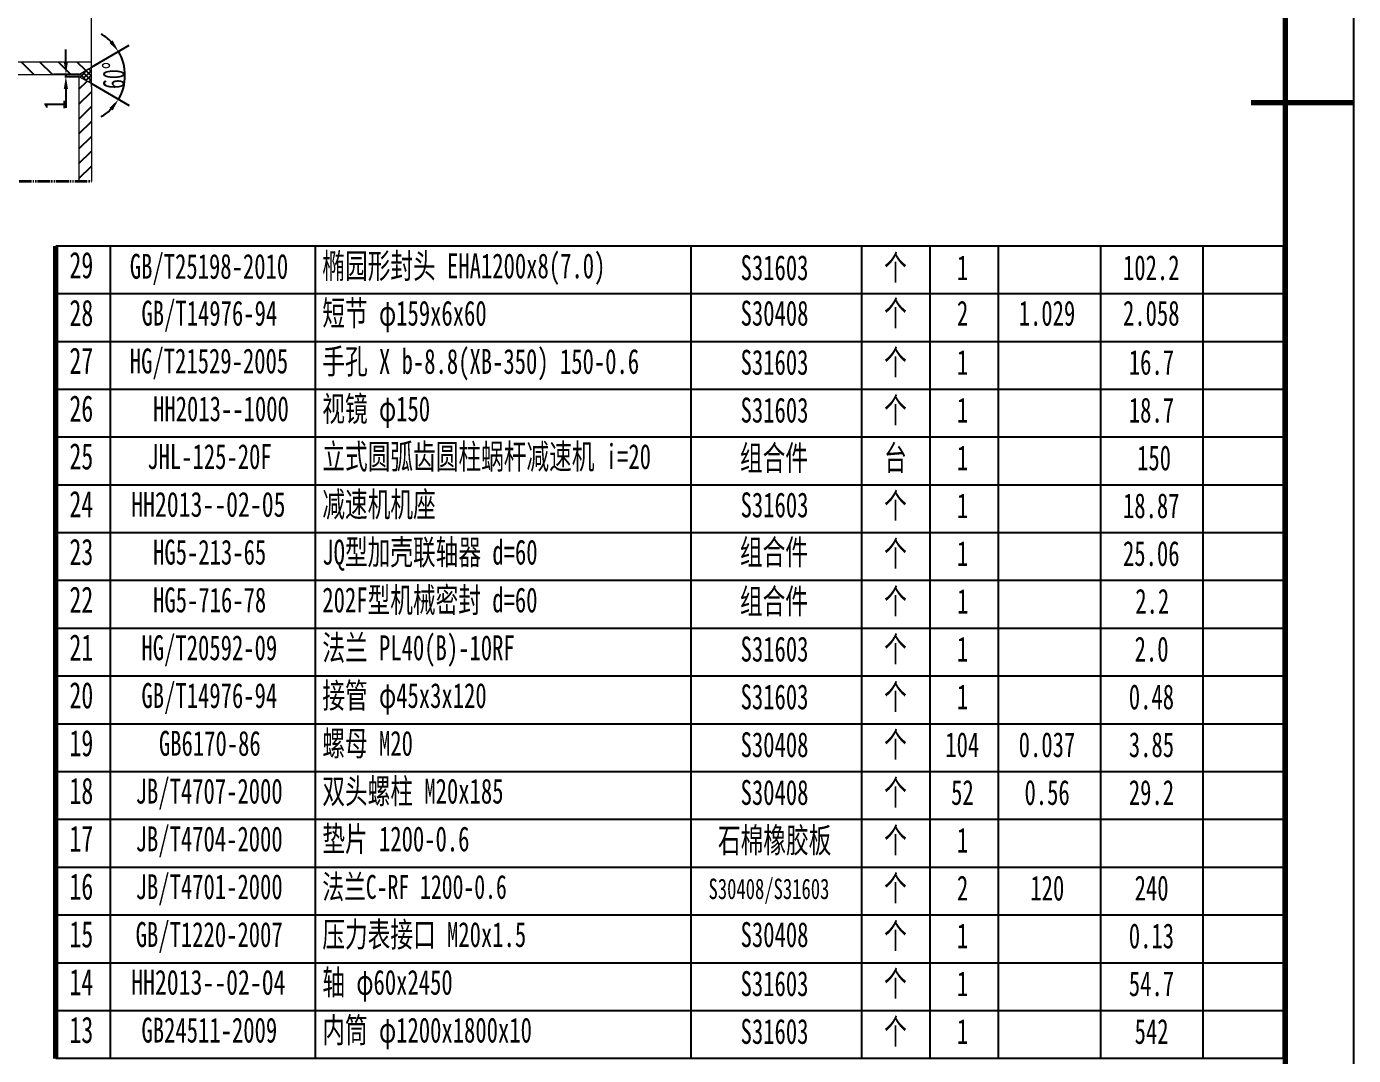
# Model space of a CAD drawing. Header units: millimetres. Extents: x 8208 to 15138, y -6581 to 3220.
# Drawn here: x 11932 to 15138, y -3983 to -1497 of the extents above; entities that cross this region are included whole.
import ezdxf

# ---------------------------------------------------------------- set-up
doc = ezdxf.new("R2010")
doc.units = ezdxf.units.MM
doc.linetypes.add('EB_DASHDOTDOT', pattern=[45, 30, -3, 3, -3, 3, -3])
doc.layers.get('0').update_dxf_attribs({"lineweight": 0})
doc.layers.get('Defpoints').update_dxf_attribs({"lineweight": 0})
for name, color, linetype, lineweight in [('CAXAEB0', 7, 'Continuous', 70), ('CAXA尺寸线层', 3, 'Continuous', 25), ('H 短双点线', 3, 'EB_DASHDOTDOT', 35)]:
    doc.layers.add(name, color=color, linetype=linetype, lineweight=lineweight)
doc.styles.add('HZTXT', font='SimSun.ttf', dxfattribs={"width": 0.7})
doc.styles.add('UserTxtStyle7', font='SimSun.ttf', dxfattribs={"width": 0.667})
doc.styles.add('标准', font='SimSun.ttf', dxfattribs={"width": 0.667})
doc.dimstyles.new('标准', dxfattribs={"dimscale": 15, "dimtxt": 3.5, "dimasz": 2, "dimexe": 2, "dimexo": 0, "dimgap": 0.065, "dimtad": 1, "dimdec": 1, "dimdsep": 46, "dimtxsty": '标准', "dimcen": 0, "dimdle": 4, "dimadec": 4, "dimazin": 2, "dimtfac": 1, "dimtdec": 3, "dimtmove": 0, "dimatfit": 3, "dimfxl": 0, "dimtolj": 1, "dimtzin": 0, "dimarcsym": 0})

# ---------------------------------------------------------------- blocks, each defined once
blk = doc.blocks.new('CAXBLOCK27', base_point=(3000, -4305))
at = {"layer": 'CAXAEB0', "color": 0, "linetype": 'Continuous', "lineweight": 25}
blk.add_line((3150, 4455), (3150, -4455), dxfattribs=at)
at = {"layer": 'CAXAEB0', "color": 0, "linetype": 'Continuous', "lineweight": 70}
for p, q in [((3000, 4305), (3000, -4305)), ((3150, 0), (2925, 0))]:
    blk.add_line(p, q, dxfattribs=at)
blk = doc.blocks.new('CAXBLOCK93', base_point=(300, -2190))
at = {"layer": 'CAXAEB0', "color": 0, "linetype": 'Continuous', "lineweight": 25}
for p, q in [((3000, -2085), (300, -2085)), ((420, -2190), (420, -2085)), ((870, -2190), (870, -2085)), ((1695, -2190), (1695, -2085)), ((2070, -2190), (2070, -2085)), ((2220, -2190), (2220, -2085)), ((2370, -2190), (2370, -2085)), ((2595, -2190), (2595, -2085)), ((2820, -2190), (2820, -2085)), ((3000, -2190), (300, -2190))]:
    blk.add_line(p, q, dxfattribs=at)
at = {"layer": 'CAXAEB0', "color": 0, "linetype": 'Continuous', "lineweight": 70}
for p, q in [((300, -2190), (300, -2085)), ((3000, -2190), (3000, -2085))]:
    blk.add_line(p, q, dxfattribs=at)
at = {"layer": 'CAXAEB0', "color": 0, "linetype": 'Continuous', "lineweight": 25, "insert": (329.6, -2097.9), "char_height": 57.785, "attachment_point": 1, "style": 'UserTxtStyle7'}
blk.add_mtext('\\fSimSun|b0|i0|p34;13', dxfattribs=at)
blk = doc.blocks.new('CAXBLOCK94', base_point=(300, -2085))
at = {"layer": 'CAXAEB0', "color": 0, "linetype": 'Continuous', "lineweight": 25}
for p, q in [((3000, -1980), (300, -1980)), ((420, -2085), (420, -1980)), ((870, -2085), (870, -1980)), ((1695, -2085), (1695, -1980)), ((2070, -2085), (2070, -1980)), ((2220, -2085), (2220, -1980)), ((2370, -2085), (2370, -1980)), ((2595, -2085), (2595, -1980)), ((2820, -2085), (2820, -1980)), ((3000, -2085), (300, -2085))]:
    blk.add_line(p, q, dxfattribs=at)
at = {"layer": 'CAXAEB0', "color": 0, "linetype": 'Continuous', "lineweight": 70}
for p, q in [((300, -2085), (300, -1980)), ((3000, -2085), (3000, -1980))]:
    blk.add_line(p, q, dxfattribs=at)
at = {"layer": 'CAXAEB0', "color": 0, "linetype": 'Continuous', "lineweight": 25, "insert": (329.6, -1992.9), "char_height": 57.785, "attachment_point": 1, "style": 'UserTxtStyle7'}
blk.add_mtext('\\fSimSun|b0|i0|p34;14', dxfattribs=at)
blk = doc.blocks.new('CAXBLOCK95', base_point=(300, -1980))
at = {"layer": 'CAXAEB0', "color": 0, "linetype": 'Continuous', "lineweight": 25}
for p, q in [((3000, -1875), (300, -1875)), ((420, -1980), (420, -1875)), ((870, -1980), (870, -1875)), ((1695, -1980), (1695, -1875)), ((2070, -1980), (2070, -1875)), ((2220, -1980), (2220, -1875)), ((2370, -1980), (2370, -1875)), ((2595, -1980), (2595, -1875)), ((2820, -1980), (2820, -1875)), ((3000, -1980), (300, -1980))]:
    blk.add_line(p, q, dxfattribs=at)
at = {"layer": 'CAXAEB0', "color": 0, "linetype": 'Continuous', "lineweight": 70}
for p, q in [((300, -1980), (300, -1875)), ((3000, -1980), (3000, -1875))]:
    blk.add_line(p, q, dxfattribs=at)
at = {"layer": 'CAXAEB0', "color": 0, "linetype": 'Continuous', "lineweight": 25, "insert": (329.6, -1887.9), "char_height": 57.785, "attachment_point": 1, "style": 'UserTxtStyle7'}
blk.add_mtext('\\fSimSun|b0|i0|p34;15', dxfattribs=at)
blk = doc.blocks.new('CAXBLOCK96', base_point=(300, -1875))
at = {"layer": 'CAXAEB0', "color": 0, "linetype": 'Continuous', "lineweight": 25}
for p, q in [((3000, -1770), (300, -1770)), ((420, -1875), (420, -1770)), ((870, -1875), (870, -1770)), ((1695, -1875), (1695, -1770)), ((2070, -1875), (2070, -1770)), ((2220, -1875), (2220, -1770)), ((2370, -1875), (2370, -1770)), ((2595, -1875), (2595, -1770)), ((2820, -1875), (2820, -1770)), ((3000, -1875), (300, -1875))]:
    blk.add_line(p, q, dxfattribs=at)
at = {"layer": 'CAXAEB0', "color": 0, "linetype": 'Continuous', "lineweight": 70}
for p, q in [((300, -1875), (300, -1770)), ((3000, -1875), (3000, -1770))]:
    blk.add_line(p, q, dxfattribs=at)
at = {"layer": 'CAXAEB0', "color": 0, "linetype": 'Continuous', "lineweight": 25, "insert": (329.6, -1782.9), "char_height": 57.785, "attachment_point": 1, "style": 'UserTxtStyle7'}
blk.add_mtext('\\fSimSun|b0|i0|p34;16', dxfattribs=at)
blk = doc.blocks.new('CAXBLOCK97', base_point=(300, -1770))
at = {"layer": 'CAXAEB0', "color": 0, "linetype": 'Continuous', "lineweight": 25}
for p, q in [((3000, -1665), (300, -1665)), ((420, -1770), (420, -1665)), ((870, -1770), (870, -1665)), ((1695, -1770), (1695, -1665)), ((2070, -1770), (2070, -1665)), ((2220, -1770), (2220, -1665)), ((2370, -1770), (2370, -1665)), ((2595, -1770), (2595, -1665)), ((2820, -1770), (2820, -1665)), ((3000, -1770), (300, -1770))]:
    blk.add_line(p, q, dxfattribs=at)
at = {"layer": 'CAXAEB0', "color": 0, "linetype": 'Continuous', "lineweight": 70}
for p, q in [((300, -1770), (300, -1665)), ((3000, -1770), (3000, -1665))]:
    blk.add_line(p, q, dxfattribs=at)
at = {"layer": 'CAXAEB0', "color": 0, "linetype": 'Continuous', "lineweight": 25, "insert": (329.6, -1677.9), "char_height": 57.785, "attachment_point": 1, "style": 'UserTxtStyle7'}
blk.add_mtext('\\fSimSun|b0|i0|p34;17', dxfattribs=at)
blk = doc.blocks.new('CAXBLOCK98', base_point=(300, -1665))
at = {"layer": 'CAXAEB0', "color": 0, "linetype": 'Continuous', "lineweight": 25}
for p, q in [((3000, -1560), (300, -1560)), ((420, -1665), (420, -1560)), ((870, -1665), (870, -1560)), ((1695, -1665), (1695, -1560)), ((2070, -1665), (2070, -1560)), ((2220, -1665), (2220, -1560)), ((2370, -1665), (2370, -1560)), ((2595, -1665), (2595, -1560)), ((2820, -1665), (2820, -1560)), ((3000, -1665), (300, -1665))]:
    blk.add_line(p, q, dxfattribs=at)
at = {"layer": 'CAXAEB0', "color": 0, "linetype": 'Continuous', "lineweight": 70}
for p, q in [((300, -1665), (300, -1560)), ((3000, -1665), (3000, -1560))]:
    blk.add_line(p, q, dxfattribs=at)
at = {"layer": 'CAXAEB0', "color": 0, "linetype": 'Continuous', "lineweight": 25, "insert": (329.6, -1572.9), "char_height": 57.785, "attachment_point": 1, "style": 'UserTxtStyle7'}
blk.add_mtext('\\fSimSun|b0|i0|p34;18', dxfattribs=at)
blk = doc.blocks.new('CAXBLOCK99', base_point=(300, -1560))
at = {"layer": 'CAXAEB0', "color": 0, "linetype": 'Continuous', "lineweight": 25}
for p, q in [((3000, -1455), (300, -1455)), ((420, -1560), (420, -1455)), ((870, -1560), (870, -1455)), ((1695, -1560), (1695, -1455)), ((2070, -1560), (2070, -1455)), ((2220, -1560), (2220, -1455)), ((2370, -1560), (2370, -1455)), ((2595, -1560), (2595, -1455)), ((2820, -1560), (2820, -1455)), ((3000, -1560), (300, -1560))]:
    blk.add_line(p, q, dxfattribs=at)
at = {"layer": 'CAXAEB0', "color": 0, "linetype": 'Continuous', "lineweight": 70}
for p, q in [((300, -1560), (300, -1455)), ((3000, -1560), (3000, -1455))]:
    blk.add_line(p, q, dxfattribs=at)
at = {"layer": 'CAXAEB0', "color": 0, "linetype": 'Continuous', "lineweight": 25, "insert": (329.6, -1467.9), "char_height": 57.785, "attachment_point": 1, "style": 'UserTxtStyle7'}
blk.add_mtext('\\fSimSun|b0|i0|p34;19', dxfattribs=at)
blk = doc.blocks.new('CAXBLOCK100', base_point=(300, -1455))
at = {"layer": 'CAXAEB0', "color": 0, "linetype": 'Continuous', "lineweight": 25}
for p, q in [((3000, -1350), (300, -1350)), ((420, -1455), (420, -1350)), ((870, -1455), (870, -1350)), ((1695, -1455), (1695, -1350)), ((2070, -1455), (2070, -1350)), ((2220, -1455), (2220, -1350)), ((2370, -1455), (2370, -1350)), ((2595, -1455), (2595, -1350)), ((2820, -1455), (2820, -1350)), ((3000, -1455), (300, -1455))]:
    blk.add_line(p, q, dxfattribs=at)
at = {"layer": 'CAXAEB0', "color": 0, "linetype": 'Continuous', "lineweight": 70}
for p, q in [((300, -1455), (300, -1350)), ((3000, -1455), (3000, -1350))]:
    blk.add_line(p, q, dxfattribs=at)
at = {"layer": 'CAXAEB0', "color": 0, "linetype": 'Continuous', "lineweight": 25, "insert": (329.6, -1362.9), "char_height": 57.785, "attachment_point": 1, "style": 'UserTxtStyle7'}
blk.add_mtext('\\fSimSun|b0|i0|p34;20', dxfattribs=at)
blk = doc.blocks.new('CAXBLOCK101', base_point=(300, -1350))
at = {"layer": 'CAXAEB0', "color": 0, "linetype": 'Continuous', "lineweight": 25}
for p, q in [((3000, -1245), (300, -1245)), ((420, -1350), (420, -1245)), ((870, -1350), (870, -1245)), ((1695, -1350), (1695, -1245)), ((2070, -1350), (2070, -1245)), ((2220, -1350), (2220, -1245)), ((2370, -1350), (2370, -1245)), ((2595, -1350), (2595, -1245)), ((2820, -1350), (2820, -1245)), ((3000, -1350), (300, -1350))]:
    blk.add_line(p, q, dxfattribs=at)
at = {"layer": 'CAXAEB0', "color": 0, "linetype": 'Continuous', "lineweight": 70}
for p, q in [((300, -1350), (300, -1245)), ((3000, -1350), (3000, -1245))]:
    blk.add_line(p, q, dxfattribs=at)
at = {"layer": 'CAXAEB0', "color": 0, "linetype": 'Continuous', "lineweight": 25, "insert": (329.6, -1257.9), "char_height": 57.785, "attachment_point": 1, "style": 'UserTxtStyle7'}
blk.add_mtext('\\fSimSun|b0|i0|p34;21', dxfattribs=at)
blk = doc.blocks.new('CAXBLOCK102', base_point=(300, -1245))
at = {"layer": 'CAXAEB0', "color": 0, "linetype": 'Continuous', "lineweight": 25}
for p, q in [((3000, -1140), (300, -1140)), ((420, -1245), (420, -1140)), ((870, -1245), (870, -1140)), ((1695, -1245), (1695, -1140)), ((2070, -1245), (2070, -1140)), ((2220, -1245), (2220, -1140)), ((2370, -1245), (2370, -1140)), ((2595, -1245), (2595, -1140)), ((2820, -1245), (2820, -1140)), ((3000, -1245), (300, -1245))]:
    blk.add_line(p, q, dxfattribs=at)
at = {"layer": 'CAXAEB0', "color": 0, "linetype": 'Continuous', "lineweight": 70}
for p, q in [((300, -1245), (300, -1140)), ((3000, -1245), (3000, -1140))]:
    blk.add_line(p, q, dxfattribs=at)
at = {"layer": 'CAXAEB0', "color": 0, "linetype": 'Continuous', "lineweight": 25, "insert": (329.6, -1152.9), "char_height": 57.785, "attachment_point": 1, "style": 'UserTxtStyle7'}
blk.add_mtext('\\fSimSun|b0|i0|p34;22', dxfattribs=at)
blk = doc.blocks.new('CAXBLOCK103', base_point=(300, -1140))
at = {"layer": 'CAXAEB0', "color": 0, "linetype": 'Continuous', "lineweight": 25}
for p, q in [((3000, -1035), (300, -1035)), ((420, -1140), (420, -1035)), ((870, -1140), (870, -1035)), ((1695, -1140), (1695, -1035)), ((2070, -1140), (2070, -1035)), ((2220, -1140), (2220, -1035)), ((2370, -1140), (2370, -1035)), ((2595, -1140), (2595, -1035)), ((2820, -1140), (2820, -1035)), ((3000, -1140), (300, -1140))]:
    blk.add_line(p, q, dxfattribs=at)
at = {"layer": 'CAXAEB0', "color": 0, "linetype": 'Continuous', "lineweight": 70}
for p, q in [((300, -1140), (300, -1035)), ((3000, -1140), (3000, -1035))]:
    blk.add_line(p, q, dxfattribs=at)
at = {"layer": 'CAXAEB0', "color": 0, "linetype": 'Continuous', "lineweight": 25, "insert": (329.6, -1047.9), "char_height": 57.785, "attachment_point": 1, "style": 'UserTxtStyle7'}
blk.add_mtext('\\fSimSun|b0|i0|p34;23', dxfattribs=at)
blk = doc.blocks.new('CAXBLOCK104', base_point=(300, -1035))
at = {"layer": 'CAXAEB0', "color": 0, "linetype": 'Continuous', "lineweight": 25}
for p, q in [((3000, -930), (300, -930)), ((420, -1035), (420, -930)), ((870, -1035), (870, -930)), ((1695, -1035), (1695, -930)), ((2070, -1035), (2070, -930)), ((2220, -1035), (2220, -930)), ((2370, -1035), (2370, -930)), ((2595, -1035), (2595, -930)), ((2820, -1035), (2820, -930)), ((3000, -1035), (300, -1035))]:
    blk.add_line(p, q, dxfattribs=at)
at = {"layer": 'CAXAEB0', "color": 0, "linetype": 'Continuous', "lineweight": 70}
for p, q in [((300, -1035), (300, -930)), ((3000, -1035), (3000, -930))]:
    blk.add_line(p, q, dxfattribs=at)
at = {"layer": 'CAXAEB0', "color": 0, "linetype": 'Continuous', "lineweight": 25, "insert": (329.6, -942.9), "char_height": 57.785, "attachment_point": 1, "style": 'UserTxtStyle7'}
blk.add_mtext('\\fSimSun|b0|i0|p34;24', dxfattribs=at)
blk = doc.blocks.new('CAXBLOCK105', base_point=(300, -930))
at = {"layer": 'CAXAEB0', "color": 0, "linetype": 'Continuous', "lineweight": 25}
for p, q in [((3000, -825), (300, -825)), ((420, -930), (420, -825)), ((870, -930), (870, -825)), ((1695, -930), (1695, -825)), ((2070, -930), (2070, -825)), ((2220, -930), (2220, -825)), ((2370, -930), (2370, -825)), ((2595, -930), (2595, -825)), ((2820, -930), (2820, -825)), ((3000, -930), (300, -930))]:
    blk.add_line(p, q, dxfattribs=at)
at = {"layer": 'CAXAEB0', "color": 0, "linetype": 'Continuous', "lineweight": 70}
for p, q in [((300, -930), (300, -825)), ((3000, -930), (3000, -825))]:
    blk.add_line(p, q, dxfattribs=at)
at = {"layer": 'CAXAEB0', "color": 0, "linetype": 'Continuous', "lineweight": 25, "insert": (329.6, -837.9), "char_height": 57.785, "attachment_point": 1, "style": 'UserTxtStyle7'}
blk.add_mtext('\\fSimSun|b0|i0|p34;25', dxfattribs=at)
blk = doc.blocks.new('CAXBLOCK106', base_point=(300, -825))
at = {"layer": 'CAXAEB0', "color": 0, "linetype": 'Continuous', "lineweight": 25}
for p, q in [((3000, -720), (300, -720)), ((420, -825), (420, -720)), ((870, -825), (870, -720)), ((1695, -825), (1695, -720)), ((2070, -825), (2070, -720)), ((2220, -825), (2220, -720)), ((2370, -825), (2370, -720)), ((2595, -825), (2595, -720)), ((2820, -825), (2820, -720)), ((3000, -825), (300, -825))]:
    blk.add_line(p, q, dxfattribs=at)
at = {"layer": 'CAXAEB0', "color": 0, "linetype": 'Continuous', "lineweight": 70}
for p, q in [((300, -825), (300, -720)), ((3000, -825), (3000, -720))]:
    blk.add_line(p, q, dxfattribs=at)
at = {"layer": 'CAXAEB0', "color": 0, "linetype": 'Continuous', "lineweight": 25, "insert": (329.6, -732.9), "char_height": 57.785, "attachment_point": 1, "style": 'UserTxtStyle7'}
blk.add_mtext('\\fSimSun|b0|i0|p34;26', dxfattribs=at)
blk = doc.blocks.new('CAXBLOCK107', base_point=(300, -720))
at = {"layer": 'CAXAEB0', "color": 0, "linetype": 'Continuous', "lineweight": 25}
for p, q in [((3000, -615), (300, -615)), ((420, -720), (420, -615)), ((870, -720), (870, -615)), ((1695, -720), (1695, -615)), ((2070, -720), (2070, -615)), ((2220, -720), (2220, -615)), ((2370, -720), (2370, -615)), ((2595, -720), (2595, -615)), ((2820, -720), (2820, -615)), ((3000, -720), (300, -720))]:
    blk.add_line(p, q, dxfattribs=at)
at = {"layer": 'CAXAEB0', "color": 0, "linetype": 'Continuous', "lineweight": 70}
for p, q in [((300, -720), (300, -615)), ((3000, -720), (3000, -615))]:
    blk.add_line(p, q, dxfattribs=at)
at = {"layer": 'CAXAEB0', "color": 0, "linetype": 'Continuous', "lineweight": 25, "insert": (329.6, -627.9), "char_height": 57.785, "attachment_point": 1, "style": 'UserTxtStyle7'}
blk.add_mtext('\\fSimSun|b0|i0|p34;27', dxfattribs=at)
blk = doc.blocks.new('CAXBLOCK108', base_point=(300, -615))
at = {"layer": 'CAXAEB0', "color": 0, "linetype": 'Continuous', "lineweight": 25}
for p, q in [((3000, -510), (300, -510)), ((420, -615), (420, -510)), ((870, -615), (870, -510)), ((1695, -615), (1695, -510)), ((2070, -615), (2070, -510)), ((2220, -615), (2220, -510)), ((2370, -615), (2370, -510)), ((2595, -615), (2595, -510)), ((2820, -615), (2820, -510)), ((3000, -615), (300, -615))]:
    blk.add_line(p, q, dxfattribs=at)
at = {"layer": 'CAXAEB0', "color": 0, "linetype": 'Continuous', "lineweight": 70}
for p, q in [((300, -615), (300, -510)), ((3000, -615), (3000, -510))]:
    blk.add_line(p, q, dxfattribs=at)
at = {"layer": 'CAXAEB0', "color": 0, "linetype": 'Continuous', "lineweight": 25, "insert": (329.6, -522.9), "char_height": 57.785, "attachment_point": 1, "style": 'UserTxtStyle7'}
blk.add_mtext('\\fSimSun|b0|i0|p34;28', dxfattribs=at)
blk = doc.blocks.new('CAXBLOCK109', base_point=(300, -510))
at = {"layer": 'CAXAEB0', "color": 0, "linetype": 'Continuous', "lineweight": 25}
for p, q in [((3000, -405), (300, -405)), ((420, -510), (420, -405)), ((870, -510), (870, -405)), ((1695, -510), (1695, -405)), ((2070, -510), (2070, -405)), ((2220, -510), (2220, -405)), ((2370, -510), (2370, -405)), ((2595, -510), (2595, -405)), ((2820, -510), (2820, -405)), ((3000, -510), (300, -510))]:
    blk.add_line(p, q, dxfattribs=at)
at = {"layer": 'CAXAEB0', "color": 0, "linetype": 'Continuous', "lineweight": 70}
for p, q in [((300, -510), (300, -405)), ((3000, -510), (3000, -405))]:
    blk.add_line(p, q, dxfattribs=at)
at = {"layer": 'CAXAEB0', "color": 0, "linetype": 'Continuous', "lineweight": 25, "insert": (329.6, -417.9), "char_height": 57.785, "attachment_point": 1, "style": 'UserTxtStyle7'}
blk.add_mtext('\\fSimSun|b0|i0|p34;29', dxfattribs=at)
blk = doc.blocks.new('CAXBLOCK70', base_point=(0, 0))
at = {"layer": 'CAXAEB0', "color": 0, "linetype": 'ByBlock', "lineweight": -2}
for name, p in [('CAXBLOCK109', (300, -510)), ('CAXBLOCK108', (300, -615)), ('CAXBLOCK107', (300, -720)), ('CAXBLOCK106', (300, -825)), ('CAXBLOCK105', (300, -930)), ('CAXBLOCK104', (300, -1035)), ('CAXBLOCK103', (300, -1140)), ('CAXBLOCK102', (300, -1245)), ('CAXBLOCK101', (300, -1350)), ('CAXBLOCK100', (300, -1455)), ('CAXBLOCK99', (300, -1560)), ('CAXBLOCK98', (300, -1665)), ('CAXBLOCK97', (300, -1770)), ('CAXBLOCK96', (300, -1875)), ('CAXBLOCK95', (300, -1980)), ('CAXBLOCK94', (300, -2085)), ('CAXBLOCK93', (300, -2190))]:
    blk.add_blockref(name, p, dxfattribs=at)
blk = doc.blocks.new('CAXBLOCK128', base_point=(-10264.9, 604.3))
at = {"layer": 'CAXAEB0', "color": 0, "linetype": 'Continuous', "lineweight": 25}
for p, q in [((2405.5, 191.9), (2399.3, 198.1)), ((2450.4, 191.9), (2424, 218.4)), ((2495.3, 191.9), (2465.3, 221.9)), ((2540.2, 191.9), (2510.2, 221.9)), ((2585.1, 191.9), (2555.1, 221.9)), ((2630, 191.9), (2600, 221.9)), ((2665.6, 201.3), (2644.9, 221.9))]:
    blk.add_line(p, q, dxfattribs=at)
blk = doc.blocks.new('CAXBLOCK129', base_point=(-10264.9, 604.3))
at = {"layer": 'CAXAEB0', "color": 0, "linetype": 'Continuous', "lineweight": 25}
for p, q in [((2399.3, 247.1), (2401.7, 249.5)), ((2399.3, 235.9), (2407.3, 243.9)), ((2424, 218.4), (2399.3, 243)), ((2399.3, 224.7), (2412.9, 238.3)), ((2399.3, 213.4), (2418.6, 232.7)), ((2417.3, 213.9), (2399.3, 231.8)), ((2399.3, 202.2), (2424.2, 227.1)), ((2410.5, 209.4), (2399.3, 220.6)), ((2403.8, 204.9), (2399.3, 209.3)), ((2668.6, 175.8), (2651.3, 193.1)), ((2651.9, 185.4), (2670.9, 204.3)), ((2679.3, 176.3), (2658.4, 197.2)), ((2659, 181.3), (2679.3, 201.6)), ((2679.3, 187.5), (2665.6, 201.3)), ((2679.3, 198.7), (2672.7, 205.4)), ((2666.2, 177.2), (2679.3, 190.4)), ((2673.3, 173.1), (2679.3, 179.1))]:
    blk.add_line(p, q, dxfattribs=at)
blk = doc.blocks.new('CAXBLOCK130', base_point=(-10264.9, 604.3))
at = {"layer": 'CAXAEB0', "color": 0, "linetype": 'Continuous', "lineweight": 25}
for p, q in [((2649.3, 155.9), (2669, 175.6)), ((2649.3, 120), (2679.3, 150)), ((2649.3, 84), (2679.3, 114)), ((2649.3, 48.1), (2679.3, 78.1)), ((2649.3, 12.2), (2679.3, 42.2)), ((2649.3, -23.7), (2679.3, 6.3)), ((2649.3, -59.7), (2679.3, -29.7)), ((2678.9, -66), (2679.3, -65.6))]:
    blk.add_line(p, q, dxfattribs=at)
blk = doc.blocks.new('*D194')
at = {"layer": 'CAXA尺寸线层', "color": 0, "linetype": 'Continuous', "lineweight": -2}
for p, q in [((12027, -1582.3), (12027, -1552.3)), ((12058.5, -1612.3), (11997, -1612.3)), ((12024.3, -1617.3), (12057, -1617.3)), ((12027, -1612.3), (12027, -1617.3)), ((12027, -1647.3), (12027, -1693.4))]:
    blk.add_line(p, q, dxfattribs=at)
at = {"layer": 'CAXA尺寸线层', "color": 0, "linetype": 'Continuous'}
for points in [[(12022, -1582.3), (12032, -1582.3), (12027, -1612.3)], [(12022, -1647.3), (12032, -1647.3), (12027, -1617.3)]]:
    blk.add_solid(points, dxfattribs=at)
at = {"layer": 'Defpoints', "color": 0, "linetype": 'Continuous'}
for p in [(12024.3, -1617.3), (12027, -1617.3), (12058.5, -1612.3)]:
    blk.add_point(p, dxfattribs=at)
at = {"layer": 'CAXA尺寸线层', "color": 0, "linetype": 'Continuous', "lineweight": 18, "insert": (11999.8, -1685.4), "char_height": 52.5, "attachment_point": 5, "rotation": 90, "style": '标准'}
blk.add_mtext('\\A1;\\fSimSun;1', dxfattribs=at)
blk = doc.blocks.new('*D195')
at = {"layer": 'CAXA尺寸线层', "color": 0, "linetype": 'Continuous', "lineweight": -2}
for p, q in [((12088.5, -1595), (12180.2, -1542)), ((12088.5, -1634.6), (12180.2, -1687.6))]:
    blk.add_line(p, q, dxfattribs=at)
for start, end in [(44.916, 59.8321), (330, 30), (300.1679, 315.084)]:
    blk.add_arc((12054.2, -1614.8), 115.6, start, end, dxfattribs=at)
at = {"layer": 'CAXA尺寸线层', "color": 0, "linetype": 'Continuous'}
for points in [[(12140, -1530.2), (12132.1, -1536.2), (12154.3, -1557)], [(12132.1, -1693.3), (12140, -1699.4), (12154.3, -1672.6)]]:
    blk.add_solid(points, dxfattribs=at)
at = {"layer": 'Defpoints', "color": 0, "linetype": 'Continuous'}
for p in [(12088.5, -1595), (12058.5, -1612.3), (12058.5, -1617.3), (12088.5, -1634.6), (12168, -1634.9)]:
    blk.add_point(p, dxfattribs=at)
at = {"layer": 'CAXA尺寸线层', "color": 0, "linetype": 'Continuous', "lineweight": 18, "insert": (12142.5, -1614.8), "char_height": 52.5, "attachment_point": 5, "rotation": 90, "style": '标准'}
blk.add_mtext('\\A1;\\fSimSun;60{%%D}', dxfattribs=at)

msp = doc.modelspace()

# ---------------------------------------------------------------- linework, layer by layer
at = {"linetype": 'Continuous', "lineweight": 0}
for p, q in [((12088.52, -1642.29), (12088.52, -1393.77)), ((11838.52, -1582.29), (12088.52, -1582.29)), ((12058.52, -1612.29), (12088.52, -1594.97)), ((11808.52, -1612.29), (12058.52, -1612.29)), ((12024.29, -1617.29), (12058.52, -1617.29)), ((12058.52, -1612.29), (12058.52, -1870.18)), ((12058.52, -1617.29), (12088.52, -1634.61)), ((12088.52, -1642.29), (12088.52, -1870.18))]:
    msp.add_line(p, q, dxfattribs=at)
at = {"layer": 'H 短双点线', "linetype": 'EB_DASHDOTDOT', "lineweight": 35}
msp.add_line((11553.73, -1870.18), (12088.52, -1870.18), dxfattribs=at)

# ---------------------------------------------------------------- block references
at = {"linetype": 'Continuous', "lineweight": 0}
for name in ['CAXBLOCK129', 'CAXBLOCK128', 'CAXBLOCK130']:
    msp.add_blockref(name, (-855.7, -1199.93), dxfattribs=at)
at = {"layer": 'CAXAEB0', "linetype": 'Continuous', "lineweight": 70, "xscale": 1.1, "yscale": 1.1, "zscale": 1.1}
msp.add_blockref('CAXBLOCK27', (14972.88, -6416.17), dxfattribs=at)
at = {"layer": 'CAXAEB0', "linetype": 'Continuous', "lineweight": 18, "xscale": 1.1, "yscale": 1.1, "zscale": 1.1}
msp.add_blockref('CAXBLOCK70', (11672.88, -1581.67), dxfattribs=at)

# ---------------------------------------------------------------- texts
at = {"layer": 'CAXA尺寸线层', "linetype": 'Continuous', "lineweight": 25, "attachment_point": 1}
for s, insert, char_height, style in [('\\fSimSun|b0|i0|p34;GB/T25198-2010', (12181.48, -2045.99), 60.225, '标准'), ('\\fSimSun|b0|i0|p34;椭园形封头 EHA1200x8(7.0)', (12646.58, -2044.86), 60.225, '标准'), ('\\fSimSun|b0|i0|p34;S31603', (13657.17, -2049.2), 60.225, '标准'), ('\\fSimSun|b0|i0|p34;个', (14003.91, -2049.2), 60.225, '标准'), ('\\fSimSun|b0|i0|p34;1', (14179.81, -2049.2), 60.225, '标准'), ('\\fSimSun|b0|i0|p34;102.2', (14581.07, -2049.2), 60.225, '标准'), ('\\fSimSun|b0|i0|p34;GB/T14976-94', (12209.6, -2159.19), 60.225, '标准'), ('\\fSimSun|b0|i0|p34;短节 φ159x6x60', (12646.58, -2159.19), 60.225, '标准'), ('\\fSimSun|b0|i0|p34;S30408', (13657.17, -2159.19), 60.225, '标准'), ('\\fSimSun|b0|i0|p34;个', (14003.91, -2159.19), 60.225, '标准'), ('\\fSimSun|b0|i0|p34;2', (14179.81, -2159.19), 60.225, '标准'), ('\\fSimSun|b0|i0|p34;1.029', (14329.08, -2159.19), 60.225, '标准'), ('\\fSimSun|b0|i0|p34;2.058', (14581.07, -2159.19), 60.225, '标准'), ('\\fSimSun|b0|i0|p34;HG/T21529-2005', (12181.48, -2274.68), 60.225, '标准'), ('\\fSimSun|b0|i0|p34;手孔 X b-8.8(XB-350) 150-0.6', (12646.58, -2275.72), 60.225, '标准'), ('\\fSimSun|b0|i0|p34;个', (14003.91, -2277.88), 60.225, '标准'), ('\\fSimSun|b0|i0|p34;S31603', (13657.17, -2277.88), 60.225, '标准'), ('\\fSimSun|b0|i0|p34;1', (14179.81, -2277.88), 60.225, '标准'), ('\\fSimSun|b0|i0|p34;16.7', (14595.13, -2277.88), 60.225, '标准'), ('\\fSimSun|b0|i0|c0|p34;HH2013--1000', (12237.72, -2390.16), 60.225, '标准'), ('\\fSimSun|b0|i0|p34;视镜 φ150', (12646.58, -2390.16), 60.225, '标准'), ('\\fSimSun|b0|i0|p34;S31603', (13657.17, -2393.38), 60.225, '标准'), ('\\fSimSun|b0|i0|p34;个', (14003.91, -2393.38), 60.225, '标准'), ('\\fSimSun|b0|i0|p34;1', (14179.81, -2393.38), 60.225, '标准'), ('\\fSimSun|b0|i0|p34;18.7', (14595.13, -2393.38), 60.225, '标准'), ('\\fSimSun|b0|i0|p34;立式圆弧齿圆柱蜗杆减速机 i=20', (12646.58, -2505.66), 60.225, '标准'), ('\\fSimSun|b0|i0|p34;组合件', (13655.6, -2509.02), 60.225, '标准'), ('\\fSimSun|b0|i0|p34;台', (14003.91, -2508.88), 60.225, '标准'), ('\\fSimSun|b0|i0|p34;JHL-125-20F', (12223.66, -2505.66), 60.225, '标准'), ('\\fSimSun|b0|i0|p34;1', (14179.81, -2508.88), 60.225, '标准'), ('\\fSimSun|b0|i0|p34;150', (14615.13, -2508.88), 60.225, '标准'), ('{\\fSimSun|b0|i0|c134|p34;HH2013--02-05}', (12184.83, -2621.16), 60.225, 'HZTXT'), ('\\fSimSun|b0|i0|p34;减速机机座', (12646.58, -2621.16), 60.225, '标准'), ('\\fSimSun|b0|i0|p34;S31603', (13657.17, -2622.51), 60.225, '标准'), ('\\fSimSun|b0|i0|p34;个', (14003.91, -2624.38), 60.225, '标准'), ('\\fSimSun|b0|i0|p34;1', (14179.81, -2624.38), 60.225, '标准'), ('\\fSimSun|b0|i0|p34;18.87', (14581.07, -2624.38), 60.225, '标准'), ('\\fSimSun|b0|i0|p34;HG5-213-65', (12237.72, -2736.66), 60.225, '标准'), ('\\fSimSun|b0|i0|p34;JQ型加壳联轴器 d=60', (12646.58, -2736.66), 60.225, '标准'), ('\\fSimSun|b0|i0|p34;组合件', (13655.6, -2736.52), 60.225, '标准'), ('\\fSimSun|b0|i0|p34;个', (14003.91, -2739.88), 60.225, '标准'), ('\\fSimSun|b0|i0|p34;1', (14179.81, -2739.88), 60.225, '标准'), ('\\fSimSun|b0|i0|p34;25.06', (14581.07, -2739.88), 60.225, '标准'), ('\\fSimSun|b0|i0|p34;HG5-716-78', (12237.72, -2852.16), 60.225, '标准'), ('\\fSimSun|b0|i0|p34;202F型机械密封 d=60', (12646.58, -2852.16), 60.225, '标准'), ('\\fSimSun|b0|i0|p34;组合件', (13655.6, -2855.38), 60.225, '标准'), ('\\fSimSun|b0|i0|p34;个', (14003.91, -2855.38), 60.225, '标准'), ('\\fSimSun|b0|i0|p34;1', (14180.08, -2855.38), 60.225, '标准'), ('\\fSimSun|b0|i0|p34;2.2', (14610.77, -2855.38), 60.225, '标准'), ('\\fSimSun|b0|i0|p34;HG/T20592-09', (12209.6, -2967.66), 60.225, '标准'), ('\\fSimSun|b0|i0|p34;法兰 PL40(B)-10RF', (12646.58, -2967.66), 60.225, '标准'), ('\\fSimSun|b0|i0|p34;S31603', (13657.17, -2970.88), 60.225, '标准'), ('\\fSimSun|b0|i0|p34;个', (14003.91, -2970.88), 60.225, '标准'), ('\\fSimSun|b0|i0|p34;1', (14179.81, -2970.88), 60.225, '标准'), ('\\fSimSun|b0|i0|p34;2.0', (14609.19, -2970.88), 60.225, '标准'), ('\\fSimSun|b0|i0|p34;接管 φ45x3x120', (12646.58, -3083.16), 60.225, '标准'), ('\\fSimSun|b0|i0|p34;个', (14003.91, -3086.38), 60.225, '标准'), ('\\fSimSun|b0|i0|p34;GB/T14976-94', (12209.6, -3083.16), 60.225, '标准'), ('\\fSimSun|b0|i0|p34;S31603', (13657.17, -3086.38), 60.225, '标准'), ('\\fSimSun|b0|i0|p34;1', (14179.81, -3086.38), 60.225, '标准'), ('\\fSimSun|b0|i0|p34;0.48', (14595.13, -3086.38), 60.225, '标准'), ('\\fSimSun|b0|i0|p34;GB6170-86', (12251.78, -3198.66), 60.225, '标准'), ('\\fSimSun|b0|i0|p34;螺母 M20', (12646.58, -3198.66), 60.225, '标准'), ('\\fSimSun|b0|i0|p34;S30408', (13657.17, -3201.88), 60.225, '标准'), ('\\fSimSun|b0|i0|p34;个', (14003.91, -3201.88), 60.225, '标准'), ('\\fSimSun|b0|i0|p34;104', (14151.69, -3201.88), 60.225, '标准'), ('\\fSimSun|b0|i0|p34;0.037', (14329.08, -3201.88), 60.225, '标准'), ('\\fSimSun|b0|i0|p34;3.85', (14595.13, -3201.88), 60.225, '标准'), ('\\fSimSun|b0|i0|p34;JB/T4707-2000', (12195.54, -3314.16), 60.225, '标准'), ('\\fSimSun|b0|i0|p34;双头螺柱 M20x185', (12646.58, -3314.16), 60.225, '标准'), ('\\fSimSun|b0|i0|p34;S30408', (13657.17, -3317.38), 60.225, '标准'), ('\\fSimSun|b0|i0|p34;个', (14003.91, -3317.38), 60.225, '标准'), ('\\fSimSun|b0|i0|p34;52', (14165.75, -3317.38), 60.225, '标准'), ('\\fSimSun|b0|i0|p34;0.56', (14343.14, -3317.38), 60.225, '标准'), ('\\fSimSun|b0|i0|p34;29.2', (14595.13, -3317.38), 60.225, '标准'), ('\\fSimSun|b0|i0|p34;JB/T4704-2000', (12195.54, -3429.66), 60.225, '标准'), ('\\fSimSun|b0|i0|p34;垫片 1200-0.6', (12646.58, -3429.66), 60.225, '标准'), ('\\fSimSun|b0|i0|p34;石棉橡胶板', (13602.44, -3432.88), 60.225, '标准'), ('\\fSimSun|b0|i0|p34;个', (14003.91, -3432.88), 60.225, '标准'), ('\\fSimSun|b0|i0|p34;1', (14179.81, -3432.88), 60.225, '标准'), ('\\fSimSun|b0|i0|p34;JB/T4701-2000', (12195.54, -3545.16), 60.225, '标准'), ('{\\fSimSun|b0|i0|c134|p34;法兰C-RF 1200-0.6}', (12646.58, -3546.86), 57.75, '标准'), ('{\\fSimSun|b0|i0|c134|p34;S30408/S31603}', (13579.69, -3555.72), 49.5, '标准'), ('\\fSimSun|b0|i0|p34;个', (14003.91, -3548.38), 60.225, '标准'), ('\\fSimSun|b0|i0|p34;2', (14179.81, -3548.38), 60.225, '标准'), ('\\fSimSun|b0|i0|p34;120', (14357.2, -3548.38), 60.225, '标准'), ('\\fSimSun|b0|i0|p34;240', (14609.19, -3548.38), 60.225, '标准'), ('\\fSimSun|b0|i0|p34;S30408', (13657.17, -3660.84), 60.225, '标准'), ('\\fSimSun|b0|i0|p34;个', (14003.91, -3663.88), 60.225, '标准'), ('\\fSimSun|b0|i0|p34;1', (14179.81, -3663.88), 60.225, '标准'), ('{\\fSimSun|b0|i0|c134|p34;HH2013--02-04}', (12184.83, -3776.16), 60.225, 'HZTXT'), ('\\fSimSun|b0|i0|p34;轴 φ60x2450', (12646.58, -3776.16), 60.225, '标准'), ('\\fSimSun|b0|i0|p34;S31603', (13657.17, -3779.38), 60.225, '标准'), ('\\fSimSun|b0|i0|p34;个', (14003.91, -3779.38), 60.225, '标准'), ('\\fSimSun|b0|i0|p34;1', (14179.81, -3779.38), 60.225, '标准'), ('\\fSimSun|b0|i0|p34;54.7', (14595.13, -3779.38), 60.225, '标准'), ('\\fSimSun|b0|i0|p34;GB24511-2009', (12209.6, -3891.66), 60.225, '标准'), ('{\\fSimSun|b0|i0|c134|p34;内筒 φ1200x1800x10}', (12646.58, -3891.66), 60.225, '标准'), ('\\fSimSun|b0|i0|p34;S31603', (13657.17, -3894.88), 60.225, '标准'), ('\\fSimSun|b0|i0|p34;个', (14003.91, -3894.88), 60.225, '标准'), ('\\fSimSun|b0|i0|p34;1', (14179.81, -3894.88), 60.225, '标准'), ('\\fSimSun|b0|i0|p34;542', (14609.19, -3894.88), 60.225, '标准')]:
    msp.add_mtext(s, dxfattribs=dict(at, insert=insert, char_height=char_height, style=style))
at = {"layer": 'CAXA尺寸线层', "color": 1, "linetype": 'Continuous', "lineweight": 25, "char_height": 60.225, "attachment_point": 1, "style": '标准'}
for s, insert in [('\\fSimSun|b0|i0|p34;压力表接口 M20x1.5', (12646.58, -3660.66)), ('\\fSimSun|b0|i0|p34;GB/T1220-2007', (12195.54, -3660.66)), ('\\fSimSun|b0|i0|p34;0.13', (14595.13, -3663.88))]:
    msp.add_mtext(s, dxfattribs=dict(at, insert=insert))

# ---------------------------------------------------------------- dimensions: what is measured, and where the dimension line sits
at = {"layer": 'CAXA尺寸线层', "linetype": 'Continuous', "lineweight": 18}
dim = msp.add_angular_dim_2l(base=(12168, -1634.86), line1=((12058.52, -1612.29), (12088.52, -1594.97)), line2=((12058.52, -1617.29), (12088.52, -1634.61)), text='\\fSimSun;60{%%D}', dimstyle='标准', override={"dimadec": 1}, dxfattribs=at)
dim.commit()
dim.dimension.update_dxf_attribs({"geometry": '*D195', "text_midpoint": (12142.53, -1614.79)})
dim = msp.add_linear_dim(base=(12027, -1617.29), p1=(12058.52, -1612.29), p2=(12024.29, -1617.29), angle=90, text='\\fSimSun;1', dimstyle='标准', dxfattribs=at)
dim.commit()
dim.dimension.update_dxf_attribs({"geometry": '*D194', "text_midpoint": (11999.77, -1685.37)})

doc.saveas('drawing.dxf')
